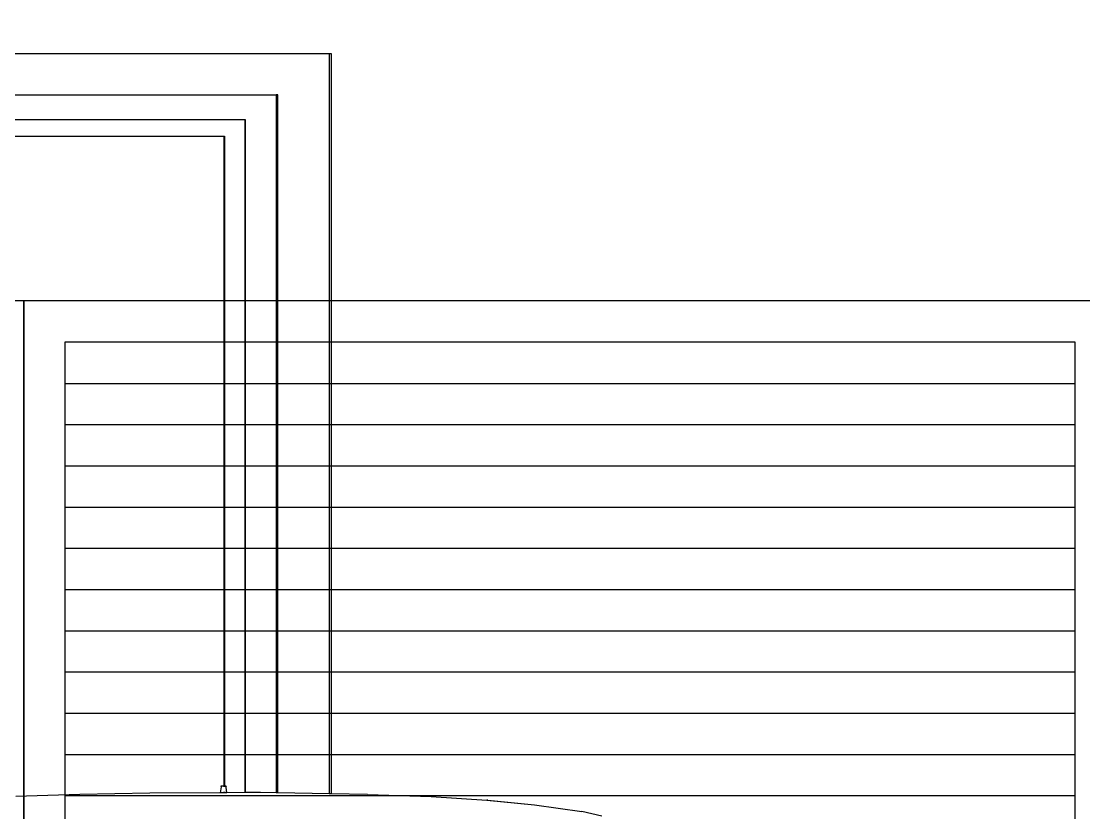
# Model space of a CAD drawing. Header units: inches. Extents: x 7263 to 14962, y 1317 to 2926.
# Drawn here: x 7436.747 to 7438.036, y 1495.806 to 1496.767 of the extents above; entities that cross this region are included whole.
import ezdxf

# ---------------------------------------------------------------- set-up
doc = ezdxf.new("R2010")
doc.units = ezdxf.units.IN
doc.header["$MEASUREMENT"] = 0
doc.layers.add('Layer1', color=1, linetype='Continuous')
doc.layers.add('Layer6', color=6, linetype='Continuous')
doc.styles.get("Standard").update_dxf_attribs({"font": ''})
doc.styles.get('Standard').set_extended_font_data('Tw Cen MT Condensed')
doc.dimstyles.get("Standard").update_dxf_attribs({"dimtxt": 0.2, "dimasz": 0.18, "dimexe": 0.18, "dimexo": 0.0625, "dimgap": 0.09, "dimtad": 0, "dimzin": 0, "dimdsep": 46, "dimtxsty": 'Standard', "dimblk": 'ARCHTICK', "dimcen": 0.09, "dimclrd": 8, "dimclre": 8, "dimclrt": 2, "dimadec": 0, "dimazin": 0, "dimtfac": 1, "dimtofl": 0, "dimtmove": 0, "dimatfit": 3, "dimfxl": 1, "dimtolj": 1, "dimtzin": 0, "dimarcsym": 0})

# ---------------------------------------------------------------- blocks, each defined once
blk = doc.blocks.new('_ArchTick')
at = {"color": 0, "linetype": 'ByBlock', "const_width": 0.15}
blk.add_lwpolyline([(-0.5, -0.5), (0.5, 0.5)], dxfattribs=at)

msp = doc.modelspace()

# ---------------------------------------------------------------- linework, layer by layer
for p, q in [((7435.9232, 1496.7273), (7437.1206, 1496.7273)), ((7435.9232, 1496.7273), (7437.1227, 1496.7273)), ((7437.1206, 1496.7273), (7437.1206, 1495.8296)), ((7437.1206, 1496.7273), (7437.1227, 1496.7273)), ((7437.1227, 1496.7273), (7437.1227, 1495.8296)), ((7437.1227, 1496.7273), (7437.1227, 1495.8296)), ((7436.5197, 1496.6773), (7437.0561, 1496.6773)), ((7437.0561, 1496.6773), (7437.0561, 1495.8307)), ((7437.0581, 1496.6773), (7437.0561, 1496.6773)), ((7437.0581, 1495.8306), (7437.0581, 1496.6773)), ((7436.5563, 1496.6473), (7437.0183, 1496.6473)), ((7437.0183, 1496.6473), (7437.0183, 1495.8309)), ((7437.0183, 1496.6473), (7437.0186, 1496.6473)), ((7437.0186, 1496.6473), (7437.0186, 1495.8309)), ((7436.581, 1496.6273), (7436.9928, 1496.6273)), ((7436.9928, 1496.6273), (7436.9934, 1496.6273)), ((7436.9928, 1496.6273), (7436.9928, 1495.8393)), ((7436.9934, 1496.6273), (7436.9934, 1495.8393)), ((7436.9893, 1495.8383), (7436.9895, 1495.8393)), ((7436.9895, 1495.8393), (7436.9928, 1495.8393)), ((7436.9928, 1495.8393), (7436.9928, 1495.8381)), ((7436.9928, 1495.8393), (7436.9934, 1495.8393)), ((7436.9934, 1495.8393), (7436.9934, 1495.8378)), ((7436.9934, 1495.8393), (7436.9951, 1495.8393)), ((7436.9951, 1495.8393), (7436.9954, 1495.8383)), ((7436.9954, 1495.8376), (7436.9951, 1495.8393)), ((7436.8178, 1495.8288), (7436.7402, 1495.8262)), ((7436.903, 1495.8304), (7436.8178, 1495.8288)), ((7436.9881, 1495.8308), (7436.903, 1495.8304)), ((7436.9893, 1495.838), (7436.9881, 1495.8308)), ((7436.9928, 1495.8308), (7436.9881, 1495.8308)), ((7436.9893, 1495.8383), (7436.9893, 1495.838)), ((7436.9928, 1495.8319), (7436.9928, 1495.8308)), ((7436.9934, 1495.8308), (7436.9928, 1495.8308)), ((7436.9934, 1495.8319), (7436.9934, 1495.8308)), ((7436.9965, 1495.8308), (7436.9934, 1495.8308)), ((7436.9954, 1495.8376), (7436.9954, 1495.8383)), ((7436.9965, 1495.8308), (7436.9954, 1495.8376)), ((7436.9954, 1495.8376), (7436.9954, 1495.8376)), ((7437.0183, 1495.8309), (7436.9965, 1495.8308)), ((7437.0186, 1495.8309), (7437.0183, 1495.8309)), ((7437.0373, 1495.831), (7437.0186, 1495.8309)), ((7437.0561, 1495.8307), (7437.0373, 1495.831)), ((7437.0581, 1495.8306), (7437.0561, 1495.8307)), ((7437.1206, 1495.8296), (7437.0581, 1495.8306)), ((7437.1227, 1495.8296), (7437.1206, 1495.8296)), ((7437.1668, 1495.8288), (7437.1227, 1495.8296)), ((7437.1668, 1495.8288), (7437.2444, 1495.8262)), ((7437.2444, 1495.8262), (7437.3119, 1495.8219)), ((7437.3119, 1495.8219), (7437.3697, 1495.816)), ((7437.3128, 1495.8218), (7437.3119, 1495.8219)), ((7437.3128, 1495.8218), (7437.3697, 1495.816)), ((7437.3697, 1495.816), (7437.4271, 1495.8078)), ((7437.4514, 1495.8022), (7437.4271, 1495.8078))]:
    msp.add_line(p, q)
at = {"layer": 'Layer1'}
for p, q in [((7436.7999, 1496.3273), (7438.0255, 1496.3273)), ((7436.7999, 1496.2773), (7438.0255, 1496.2773)), ((7436.7999, 1496.2273), (7438.0255, 1496.2273)), ((7436.7999, 1496.1773), (7438.0255, 1496.1773)), ((7436.7999, 1496.1273), (7438.0255, 1496.1273)), ((7436.7999, 1496.0773), (7438.0255, 1496.0773)), ((7436.7999, 1496.0273), (7438.0255, 1496.0273)), ((7436.7999, 1495.9773), (7438.0255, 1495.9773)), ((7436.7999, 1495.9273), (7438.0255, 1495.9273)), ((7436.7999, 1495.8773), (7438.0255, 1495.8773)), ((7436.7999, 1495.8273), (7438.0255, 1495.8273))]:
    msp.add_line(p, q, dxfattribs=at)
for points in [[(7435.4243, 1494.5273), (7436.7499, 1494.5273), (7436.7499, 1496.4273), (7435.4243, 1496.4273)], [(7436.7499, 1494.5273), (7438.0755, 1494.5273), (7438.0755, 1496.4273), (7436.7499, 1496.4273)], [(7436.7999, 1494.5773), (7438.0255, 1494.5773), (7438.0255, 1496.3773), (7436.7999, 1496.3773)]]:
    msp.add_lwpolyline(points, close=True, dxfattribs=at)

# ---------------------------------------------------------------- leaders
at = {"layer": 'Layer6', "annotation_type": 0, "has_hookline": 1, "hookline_direction": 0, "text_width": 3.3429}
msp.add_leader([(7429.8883, 1496.3913), (7429.8883, 1503.2548), (7443.5007, 1503.2548)], dimstyle='Standard', dxfattribs=at)

doc.saveas('drawing.dxf')
